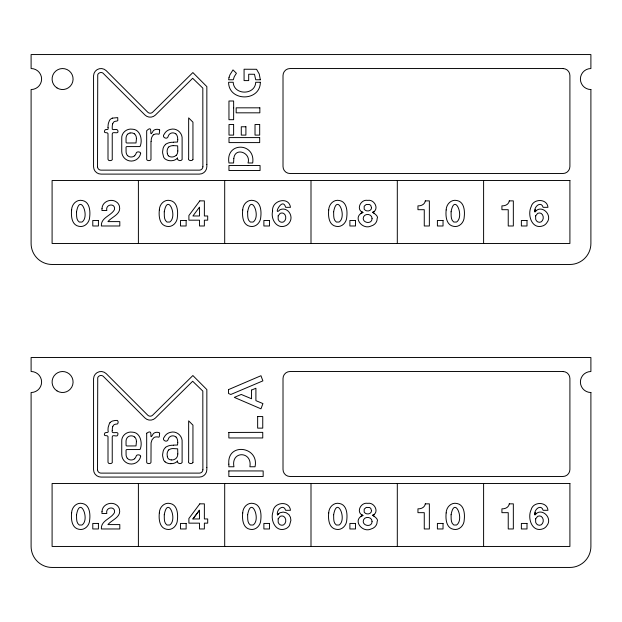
<?xml version="1.0" encoding="UTF-8"?>
<svg xmlns="http://www.w3.org/2000/svg" width="622" height="622" viewBox="0 0 622 622"><rect width="100%" height="100%" fill="white"/><g stroke="black" fill="none" stroke-linecap="round" stroke-linejoin="round"><path stroke-width="0.93" d="M150.975 141.388L150.975 159.434C150.765 161.059 146.839 161.028 146.675 159.387L146.675 130.729C154.272 123.311 147.811 140.308 153.37 130.659A5.194 5.194 0 0 1 155.772 129.446L156.394 129.353A5.264 5.264 0 0 1 159.691 129.967M177.814 453.936L177.651 448.82L173.204 448.579A6.788 6.788 0 0 0 168.749 449.963M177.814 150.959L177.651 145.851L173.204 145.61M202.881 166.782L202.819 88.114L192.672 78.286L155.376 115.093A7.448 7.448 0 0 1 144.895 114.946L102.925 73.077A3.491 3.491 0 0 0 99.217 73.023L98.657 73.412A3.304 3.304 0 0 0 97.732 74.772L97.53 166.836M202.881 469.75L202.819 391.082L192.672 381.255L155.376 418.062A7.448 7.448 0 0 1 144.895 417.922L103.198 376.256A3.499 3.499 0 0 0 99.209 375.983L98.657 376.38A3.304 3.304 0 0 0 97.732 377.741L97.53 469.804M535.223 209.482L535.006 211.923C541.249 203.814 553.02 214.823 547.002 222.474A8.304 8.304 0 0 1 543.193 225.755C531.872 230.07 527.114 214.917 531.188 206.621C533.295 198.325 547.267 198.441 547.959 207.328L543.115 207.328C541.109 200.564 533.559 206.768 534.936 211.853L536.141 210.633M535.223 512.458L535.006 514.892C541.249 506.782 553.02 517.792 547.002 525.442A8.304 8.304 0 0 1 543.193 528.731C531.872 533.038 527.114 517.885 531.188 509.589C533.295 501.293 547.267 501.418 547.959 510.304L543.115 510.304C541.109 503.54 533.559 509.745 534.936 514.822L536.141 513.601M277.451 514.822C276.075 509.745 283.624 503.54 285.63 510.304L290.474 510.304C289.424 500.174 273.478 502.102 273.004 511.813C270.034 519.961 275.546 532.836 285.7 528.731A8.304 8.304 0 0 0 289.518 525.442L290.909 520.28L290.443 517.302L288.966 514.682L286.345 512.792L283.189 512.093L279.962 512.746L277.521 514.892L278.648 513.601M140.486 153.144C140.463 151.434 136.078 151.356 136.086 153.401A5.481 5.481 0 0 1 134.461 155.842M140.486 456.113C140.463 454.402 136.078 454.324 136.086 456.377A5.481 5.481 0 0 1 134.461 458.811M112.73 123.739L113.476 122.332A3.017 3.017 0 0 1 114.378 121.609L115.575 121.22A5.901 5.901 0 0 1 116.477 121.15L117.799 120.676L117.729 117.612L112.333 118.126M112.846 426.381L113.476 425.3A3.017 3.017 0 0 1 114.378 424.577L115.575 424.188A5.901 5.901 0 0 1 116.477 424.118C118.856 424.748 118.693 419.275 116.135 420.433A14.866 14.866 0 0 0 115.062 420.488L112.605 420.993A5.956 5.956 0 0 0 109.97 422.719M192.913 518.95L199.413 510.227L199.514 518.95L192.913 518.95L199.514 510.227M372.461 212.46C379.778 209.575 374.561 199.04 367.719 200.37C360.737 198.947 355.527 209.7 362.953 212.46C351.842 216.751 362.229 230.428 371.202 225.973C374.514 225.117 377.282 222.14 377.157 218.602C379.506 215.352 369.134 210.757 374.46 213.245M374.063 514.557L372.461 515.358C379.817 512.575 374.522 501.977 367.719 503.338C360.737 501.915 355.527 512.668 362.953 515.436C351.842 519.72 362.229 533.404 371.202 528.941C374.514 528.086 377.282 525.108 377.157 521.57C379.506 518.32 369.134 513.725 374.46 516.221M177.379 158.004C176.562 159.745 180.512 162.062 182.114 159.574L182.114 139.235C182.767 132.968 176.57 127.572 170.459 129.384C167.924 129.912 165.6 131.553 164.418 133.878C160.927 137.244 167.497 140.269 168.22 136.335A4.548 4.548 0 0 1 169.332 134.344A5.054 5.054 0 0 1 170 133.761A4.478 4.478 0 0 1 172.092 132.929L172.38 132.906A5.404 5.404 0 0 1 173.787 132.991L174.471 133.186A4.167 4.167 0 0 1 175.661 133.878M177.379 460.972C176.562 462.721 180.512 465.038 182.114 462.543L182.114 442.211C182.767 435.936 176.57 430.541 170.459 432.352C167.924 432.881 165.6 434.529 164.418 436.854C160.927 440.213 167.497 443.237 168.22 439.303A4.548 4.548 0 0 1 169.332 437.313A5.054 5.054 0 0 1 170 436.73A4.478 4.478 0 0 1 172.092 435.905L172.683 435.866A5.287 5.287 0 0 1 174.137 436.045L174.471 436.162A4.167 4.167 0 0 1 175.661 436.846L175.925 437.079M127.704 134.243L127.961 134.01A4.51 4.51 0 0 1 129.415 133.178L130.076 132.999M153.696 134.787L153.992 134.593A4.004 4.004 0 0 1 155.259 134.072L155.904 133.987A4.533 4.533 0 0 1 156.456 133.932L157.078 133.932A4.144 4.144 0 0 1 158.431 134.204L159.255 133.94L159.66 130.014M372.461 212.39L374.063 211.581M360.947 213.268L362.953 212.39L361.343 211.667M360.947 516.244L362.953 515.436L361.343 514.635M173.429 142.158L177.495 142.057L177.814 139.452M173.429 445.127L177.495 445.025L177.814 442.421M171.268 459.938L170.016 459.697A4.276 4.276 0 0 1 168.259 458.577A3.74 3.74 0 0 1 167.878 458.087L167.232 456.548M127.681 155.617L127.938 155.858A4.51 4.51 0 0 0 129.547 156.752L130.231 156.915A5.956 5.956 0 0 0 131.467 156.977L132.377 156.868A4.735 4.735 0 0 0 134.453 155.834M127.331 458.196L127.938 458.826A4.51 4.51 0 0 0 129.547 459.728L130.231 459.883A5.956 5.956 0 0 0 131.467 459.953L132.377 459.837A4.735 4.735 0 0 0 134.453 458.811M167.232 153.58L167.878 155.119A3.74 3.74 0 0 0 168.476 155.819M136.451 138.636L136.016 142.959L126.663 143.006L126.064 142.492L126.041 138.473A6.337 6.337 0 0 1 127.619 134.165M136.451 441.604L136.016 445.927L126.663 445.974L126.064 445.461L126.041 441.441A6.686 6.686 0 0 1 126.725 438.471L126.841 438.331A5.248 5.248 0 0 1 127.704 437.212L127.961 436.986A4.51 4.51 0 0 1 129.415 436.146L130.426 435.913A5.901 5.901 0 0 1 133.139 436.185A4.665 4.665 0 0 1 134.601 437.072M483.605 180.504L483.605 243.482M483.605 483.481L483.605 546.458M397.303 180.504L397.303 243.482M397.303 483.481L397.303 546.458M311 180.504L311 243.482M311 483.481L311 546.458M224.697 180.504L224.697 243.482M224.697 483.481L224.697 546.458M138.395 180.504L138.395 243.482M138.395 483.481L138.395 546.458M112.24 430.525C110.84 435.314 119.564 429.841 117.752 434.996C117.441 437.577 112.108 433.954 112.24 436.885L112.24 461.291C113.538 463.965 108.034 464.416 108.003 462.294L108.003 436.597C107.59 434.459 102.894 437.367 104.745 433.106C105.779 431.792 109.324 433.651 108.003 430.284A21.319 21.319 0 0 1 108.228 427.12L109.386 423.59A6.057 6.057 0 0 1 109.985 422.735M108.003 127.564C109.348 130.939 105.11 128.459 104.737 130.363C103.042 134.181 107.606 131.615 108.003 133.629L108.003 159.318C108.034 161.448 113.538 160.989 112.24 158.322L112.24 133.917C112.294 130.651 119.618 135.262 117.752 130.278C116.92 127.922 111.004 131.701 112.24 127.557A12.767 12.767 0 0 1 112.675 123.724M171.268 459.938A6.399 6.399 0 0 0 176.057 458.383A5.963 5.963 0 0 0 177.752 453.936M167.466 456.47A6.881 6.881 0 0 1 168.648 449.916M170.972 463.693A9.423 9.423 0 0 1 165.11 461.913M177.558 461.151A8.545 8.545 0 0 1 170.98 463.615M165.351 447.42A12.697 12.697 0 0 1 173.421 445.274M165.46 447.583A7.581 7.581 0 0 0 163.213 451.059L162.63 454.387A17.548 17.548 0 0 0 162.645 455.996L163.5 459.806A5.512 5.512 0 0 0 165.141 461.874M176.08 436.963A7.697 7.697 0 0 1 177.659 442.405M127.246 458.251A6.539 6.539 0 0 1 126.079 454.208L126.048 450.134L126.593 449.558L140.004 449.55C142.796 443.875 140.743 432.236 132.307 432.158C126.764 431.194 121.189 435.898 121.741 441.612L121.741 454.402A9.555 9.555 0 0 0 140.704 456.151M134.686 436.978A6.158 6.158 0 0 1 136.389 441.604M112.31 430.517A12.378 12.378 0 0 1 112.769 426.358M202.881 469.75A3.483 3.483 0 0 1 199.538 473.109L100.927 473.117A3.483 3.483 0 0 1 97.53 469.804M127.58 155.702A6.422 6.422 0 0 1 126.087 151.239L126.048 147.165L126.593 146.59L140.004 146.574C142.796 140.906 140.743 129.267 132.307 129.189C126.764 128.225 121.189 132.921 121.741 138.644L121.741 151.426A9.555 9.555 0 0 0 140.704 153.183M177.449 158.066A7.682 7.682 0 0 1 172.372 160.616L171.688 160.717A12.58 12.58 0 0 1 170.669 160.74A9.423 9.423 0 0 1 165.11 158.944A5.411 5.411 0 0 1 163.633 157.086L162.645 153.028A17.548 17.548 0 0 1 162.63 151.418L163.088 148.417A7.721 7.721 0 0 1 165.452 144.607M165.351 144.452A12.697 12.697 0 0 1 173.421 142.306M175.847 133.714A7.581 7.581 0 0 1 177.643 139.437M177.752 150.967A5.963 5.963 0 0 1 176.259 155.321M112.341 118.133A5.831 5.831 0 0 0 109.806 119.945A6.057 6.057 0 0 0 109.386 120.621L108.36 123.459A20.961 20.961 0 0 0 108.026 127.564M151.224 141.357A8.444 8.444 0 0 1 153.525 134.624M168.476 155.819A4.276 4.276 0 0 0 170.016 156.728L171.268 156.969A6.391 6.391 0 0 0 176.205 155.282M168.593 147.111A6.788 6.788 0 0 1 173.196 145.696M167.466 153.502A6.881 6.881 0 0 1 168.531 147.095M130.084 133.015A5.87 5.87 0 0 1 132.805 133.116A4.665 4.665 0 0 1 134.329 133.878M134.438 133.769A6.103 6.103 0 0 1 136.381 138.628M97.53 166.836A3.483 3.483 0 0 0 100.927 170.14L199.538 170.14A3.483 3.483 0 0 0 202.881 166.774M146.675 433.262L146.675 462.364C146.839 463.996 150.765 464.035 150.975 462.403L151.068 442.88L152.071 439.707L153.992 437.561A4.004 4.004 0 0 1 155.259 437.048L155.904 436.955A4.533 4.533 0 0 1 156.456 436.901L156.861 436.893A4.276 4.276 0 0 1 158.431 437.173L159.255 436.916L159.66 432.982A4.875 4.875 0 0 0 157.522 432.321A6.554 6.554 0 0 0 156.394 432.321L156.075 432.36A5.233 5.233 0 0 0 153.37 433.627C147.888 442.911 154.536 427.539 146.675 433.262M206.846 467.379L206.846 469.672A7.441 7.441 0 0 1 199.398 477.074L101.028 477.074A7.441 7.441 0 0 1 93.564 469.711L93.564 378.674A7.441 7.441 0 0 1 106.168 373.597L147.779 415.208A3.483 3.483 0 0 0 152.67 415.169L192.874 375.54L206.846 389.59L206.846 467.379M206.846 164.41L206.846 166.696A7.441 7.441 0 0 1 199.398 174.106L101.028 174.106A7.441 7.441 0 0 1 93.564 166.735L93.564 75.705A7.441 7.441 0 0 1 106.168 70.628L147.779 112.24A3.483 3.483 0 0 0 152.67 112.193L192.874 72.572L206.846 86.614L206.846 164.41M228.531 389.605L228.531 393.508L230.824 394.472L262.888 380.874L260.96 375.727L228.531 389.605M228.849 470.924L228.849 476.483L263.16 476.483L263.16 470.947L228.849 470.924M228.849 464.152L228.849 466.764L233.95 466.764C230.715 450.421 252.641 451.02 249.888 466.764L255.036 466.764C259.46 446.254 226.727 442.141 228.849 464.152M228.849 432.453L228.849 437.966L262.748 437.966L262.748 432.36L228.849 432.453M251.545 390.08L251.545 398.764L241.25 394.449L234.315 397.388L260.96 408.825L262.935 403.585L255.906 400.646L255.906 388.245L251.545 390.08M257.648 416.561L257.648 428.13L262.748 428.13L262.748 416.561L257.648 416.561M590.9 392.513L590.9 546.458A20.992 20.992 0 0 1 569.908 567.451L52.093 567.451A20.992 20.992 0 0 1 31.1 546.458L31.1 392.513A10.496 10.496 0 0 0 41.604 382.017A10.496 10.496 0 0 0 31.108 371.513L31.1 357.526L590.9 357.526L590.9 371.521A10.496 10.496 0 0 0 580.404 382.017A10.496 10.496 0 0 0 590.9 392.513M590.9 89.537L590.9 243.482A20.992 20.992 0 0 1 569.908 264.474L52.093 264.474A20.992 20.992 0 0 1 31.1 243.482L31.1 89.537A10.496 10.496 0 0 0 41.604 79.041A10.496 10.496 0 0 0 31.108 68.544L31.1 54.549L590.9 54.549L590.9 68.544A10.496 10.496 0 0 0 580.404 79.041A10.496 10.496 0 0 0 590.9 89.537M192.944 159.419C192.47 161.526 187.035 160.748 188.653 157.84L188.653 117.885L192.944 122.176L192.944 159.419M192.944 462.387C192.47 464.502 187.035 463.724 188.653 460.816L188.653 420.853L192.944 425.145L192.944 462.387M233.662 107.831L233.623 119.696L228.958 119.696L228.958 101.005L233.623 101.005L233.662 107.831M76.545 211.76C76.685 215.212 76.001 219.823 79.258 222.046L82.011 222.046C90.237 216.456 79.943 192.447 76.545 211.76M76.545 514.736C76.685 518.18 76.001 522.791 79.258 525.015L82.011 525.015C90.237 519.432 79.943 495.423 76.545 514.736M164.262 211.76C164.402 215.212 163.718 219.823 166.968 222.046L169.728 222.046C177.954 216.456 167.66 192.447 164.262 211.76M164.262 514.736C164.402 518.18 163.718 522.791 166.968 525.015L169.728 525.015C177.954 519.432 167.66 495.423 164.262 514.736M247.649 211.76C247.781 215.212 247.105 219.823 250.355 222.046L253.115 222.046C261.341 216.456 251.047 192.447 247.649 211.76M247.649 514.736C247.781 518.18 247.105 522.791 250.355 525.015L253.115 525.015C261.341 519.432 251.047 495.423 247.649 514.736M333.649 211.76C333.789 215.212 333.104 219.823 336.362 222.046L339.114 222.046C347.34 216.456 337.046 192.447 333.649 211.76M333.649 514.736C333.789 518.18 333.104 522.791 336.362 525.015L339.114 525.015C347.34 519.432 337.046 495.423 333.649 514.736M451.09 211.76C451.23 215.212 450.546 219.823 453.796 222.046L456.556 222.046C464.782 216.456 454.488 192.447 451.09 211.76M451.09 514.736C451.23 518.18 450.546 522.791 453.796 525.015L456.556 525.015C464.782 519.432 454.488 495.423 451.09 514.736M102.024 208.448L101.93 210.524L106.813 210.524C105.126 203.853 115.956 202.795 114.432 209.707C111.105 215.857 100.78 217.529 101.363 225.988L119.805 225.988L119.805 221.611L107.925 221.611C111.874 216.783 121.236 214.31 119.486 206.488A7.332 7.332 0 0 0 117.076 202.453C111.843 197.92 102.319 201.155 102.024 208.448M102.024 511.416L101.93 513.492L106.813 513.492C105.126 506.829 115.956 505.772 114.432 512.676C111.105 518.826 100.78 520.497 101.363 528.964L119.805 528.964L119.805 524.587L107.925 524.587C111.874 519.751 121.236 517.279 119.486 509.457A7.332 7.332 0 0 0 117.076 505.422C111.843 500.889 102.319 504.131 102.024 511.416M233.81 158.571L233.584 162.987L228.958 162.987C225.265 141.591 255.728 142.228 252.688 162.987L248.022 162.987C251.35 152.608 234.844 146.683 233.81 158.571M71.616 209.956C70.97 215.873 71.577 224.892 78.8 226.299C84.678 227.738 89.638 222.443 89.692 216.783C90.377 210.866 89.677 201.901 82.462 200.533C76.623 199.094 71.709 204.335 71.616 209.956M71.616 512.925C70.97 518.841 71.577 527.868 78.8 529.268C84.678 530.706 89.638 525.419 89.692 519.751C90.377 513.834 89.677 504.877 82.462 503.501C76.623 502.063 71.709 507.311 71.616 512.925M159.333 209.956C158.688 215.873 159.286 224.892 166.517 226.299C172.395 227.738 177.356 222.443 177.41 216.783C178.094 210.866 177.387 201.901 170.179 200.533C164.34 199.094 159.419 204.335 159.333 209.956M159.333 512.925C158.688 518.841 159.286 527.868 166.517 529.268C172.395 530.706 177.356 525.419 177.41 519.751C178.094 513.834 177.387 504.877 170.179 503.501C164.34 502.063 159.419 507.311 159.333 512.925M242.72 209.956C242.075 215.873 242.673 224.892 249.904 226.299C255.782 227.738 260.735 222.443 260.797 216.783C261.481 210.866 260.773 201.901 253.566 200.533C247.727 199.094 242.805 204.335 242.72 209.956M242.72 512.925C242.075 518.841 242.673 527.868 249.904 529.268C255.782 530.706 260.735 525.419 260.797 519.751C261.481 513.834 260.773 504.877 253.566 503.501C247.727 502.063 242.805 507.311 242.72 512.925M328.719 209.956C328.074 215.873 328.68 224.892 335.903 226.299C341.781 227.738 346.742 222.443 346.796 216.783C347.48 210.866 346.781 201.901 339.565 200.533C333.726 199.094 328.813 204.335 328.719 209.956M328.719 512.925C328.074 518.841 328.68 527.868 335.903 529.268C341.781 530.706 346.742 525.419 346.796 519.751C347.48 513.834 346.781 504.877 339.565 503.501C333.726 502.063 328.813 507.311 328.719 512.925M446.161 209.956C445.515 215.873 446.122 224.892 453.345 226.299C459.223 227.738 464.183 222.443 464.237 216.783C464.922 210.866 464.222 201.901 457.007 200.533C451.168 199.094 446.254 204.335 446.161 209.956M446.161 512.925C445.515 518.841 446.122 527.868 453.345 529.268C459.223 530.706 464.183 525.419 464.237 519.751C464.922 513.834 464.222 504.877 457.007 503.501C451.168 502.063 446.254 507.311 446.161 512.925M272.599 211.169C270.508 219.022 276.798 229.572 285.7 225.755A8.304 8.304 0 0 0 289.518 222.474C294.074 216.176 287.496 206.255 279.962 209.769C272.506 217.342 282.419 195.914 285.63 207.328L290.474 207.328C288.88 195.868 271.34 200.416 272.599 211.169M278.166 215.857L278.182 219.333L278.975 220.841L280.25 221.898L281.968 222.295L283.601 221.898C286.509 220.095 286.517 215.243 283.679 213.377L281.968 212.965L280.195 213.338L278.166 215.857M278.166 518.826L278.182 522.309L278.975 523.81L280.25 524.875L281.968 525.263L283.601 524.875C286.509 523.063 286.517 518.212 283.679 516.346L281.968 515.933L280.195 516.314L278.166 518.826M535.651 215.857L535.674 219.333L536.459 220.841L537.735 221.898L539.461 222.295L541.093 221.898C543.993 220.095 544.001 215.243 541.163 213.377L539.461 212.965L537.68 213.338L535.651 215.857M535.651 518.826L535.674 522.309L536.459 523.81L537.735 524.875L539.461 525.263L541.093 524.875C543.993 523.063 544.001 518.212 541.163 516.346L539.461 515.933L537.68 516.314L535.651 518.826M260.346 82.267C260.253 101.783 228.702 101.759 228.585 82.267L233.203 82.267C233.771 95.384 255.16 95.391 255.728 82.267L260.346 82.267M229.059 77.299L228.624 79.771L233.289 79.771L234.276 76.63L236.414 73.279L233.001 69.905L229.93 74.827L229.059 77.299M372.065 218.423C372.143 225.078 360.962 222.863 363.629 216.674C365.479 213.004 372.088 214.061 372.065 218.423M372.065 521.391C372.143 528.047 360.962 525.831 363.629 519.642C365.479 515.972 372.088 517.03 372.065 521.391M371.49 207.694L371.217 209.109C369.818 211.643 365.612 211.566 364.173 209.109L364.189 206.185L366.272 204.444L369.639 204.568L370.79 205.462L371.49 207.694M371.49 510.662L371.217 512.085C369.818 514.612 365.612 514.534 364.173 512.085L364.189 509.154L366.272 507.412L369.639 507.536L370.79 508.438L371.49 510.662M425.308 200.875C424.919 204.366 421.141 206.092 417.953 205.859L417.953 209.7L424.266 209.7L424.266 225.988L429.359 225.988L429.359 200.875L425.308 200.875M425.308 503.843C424.919 507.334 421.141 509.06 417.953 508.827L417.953 512.668L424.266 512.668L424.266 528.964L429.359 528.964L429.359 503.843L425.308 503.843M509.278 200.875C508.897 204.366 505.111 206.092 501.923 205.859L501.923 209.7L508.236 209.7L508.236 225.988L513.337 225.988L513.337 200.875L509.278 200.875M509.278 503.843C508.897 507.334 505.111 509.06 501.923 508.827L501.923 512.668L508.236 512.668L508.236 528.964L513.337 528.964L513.337 503.843L509.278 503.843M199.802 200.875L188.894 215.515L188.894 220.18L199.514 220.18L199.514 225.988L204.366 225.988L204.366 220.18L207.701 220.18L207.701 215.982L204.366 215.982L204.366 200.875L199.802 200.875M199.413 207.258L192.913 215.982L199.514 215.982L199.413 207.258M199.802 503.843L188.894 518.484L188.894 523.149L199.514 523.149L199.514 528.964L204.366 528.964L204.366 523.149L207.701 523.149L207.701 518.95L204.366 518.95L204.366 503.843L199.802 503.843M247.984 165.491L228.958 165.491L228.958 170.529L260.058 170.529L260.058 165.53L247.984 165.491M562.91 68.544L290.007 68.544A6.997 6.997 0 0 0 283.01 75.542L283.01 166.509A6.997 6.997 0 0 0 290.007 173.507L562.91 173.507A6.997 6.997 0 0 0 569.908 166.509L569.908 75.542A6.997 6.997 0 0 0 562.91 68.544M260.346 79.771L255.728 79.771L254.476 74.275L248.691 74.236L248.691 80.603L244.073 80.603L244.073 69.236L256.559 69.283L259.234 73.964L260.346 79.771M259.848 107.831L236.166 107.831L236.166 112.823L259.848 112.823L259.848 107.831M233.623 124.524L229.005 124.524L229.005 135.098L233.623 135.098L233.623 124.524M259.685 124.524L255.02 124.524L255.02 135.098L259.685 135.098L259.685 124.524M245.9 126.771L241.282 126.771L241.282 135.098L245.9 135.098L245.9 126.771M259.685 137.594L229.005 137.594L229.005 142.594L259.685 142.594L259.685 137.594M569.908 180.504L52.093 180.504L52.093 243.482L569.908 243.482L569.908 180.504M98.416 220.468L92.787 220.468L92.787 225.988L98.416 225.988L98.416 220.468M186.133 220.468L180.497 220.468L180.497 225.988L186.133 225.988L186.133 220.468M269.52 220.468L263.883 220.468L263.883 225.988L269.52 225.988L269.52 220.468M355.52 220.468L349.891 220.468L349.891 225.988L355.52 225.988L355.52 220.468M443.035 220.468L437.398 220.468L437.398 225.988L443.035 225.988L443.035 220.468M527.005 220.468L521.368 220.468L521.368 225.988L527.005 225.988L527.005 220.468M562.91 371.521L290.007 371.521A6.997 6.997 0 0 0 283.01 378.518L283.01 469.486A6.997 6.997 0 0 0 290.007 476.483L562.91 476.483A6.997 6.997 0 0 0 569.908 469.486L569.908 378.518A6.997 6.997 0 0 0 562.91 371.521M569.908 483.481L52.093 483.481L52.093 546.458L569.908 546.458L569.908 483.481M98.416 523.436L92.787 523.436L92.787 528.964L98.416 528.964L98.416 523.436M186.133 523.436L180.497 523.436L180.497 528.964L186.133 528.964L186.133 523.436M269.52 523.436L263.883 523.436L263.883 528.964L269.52 528.964L269.52 523.436M355.52 523.436L349.891 523.436L349.891 528.964L355.52 528.964L355.52 523.436M443.035 523.436L437.398 523.436L437.398 528.964L443.035 528.964L443.035 523.436M527.005 523.436L521.368 523.436L521.368 528.964L527.005 528.964L527.005 523.436M57.022 390.911A10.496 10.496 0 0 0 73.077 382.39A10.496 10.496 0 0 0 57.667 372.741A10.496 10.496 0 0 0 57.022 390.911M57.022 87.943A10.496 10.496 0 0 0 73.077 79.422A10.496 10.496 0 0 0 57.667 69.773A10.496 10.496 0 0 0 57.022 87.943"/></g></svg>
